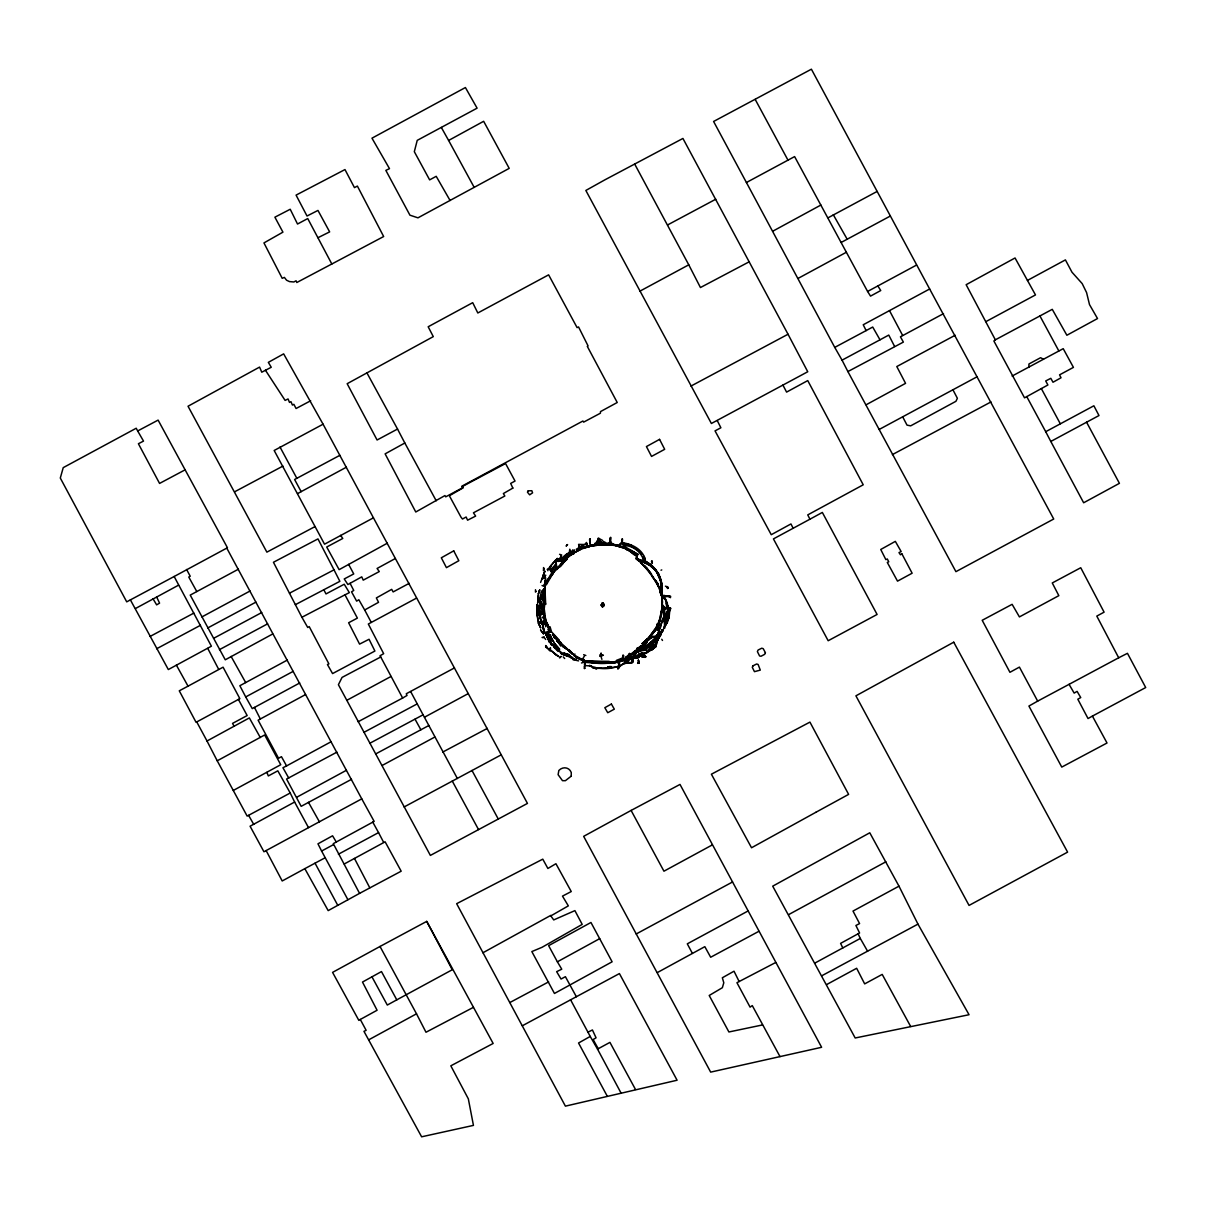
<?xml version="1.0" encoding="UTF-8"?>
<svg xmlns="http://www.w3.org/2000/svg" width="1206" height="1206" viewBox="0 0 1206 1206"><rect width="100%" height="100%" fill="white"/><g stroke="black" fill="none" stroke-linecap="round" stroke-linejoin="round"><path stroke-width="1.5" d="M544.238 603.678L544.479 600.437M538.404 593.473L537.665 603.136L538.404 595.206M666.873 620.201L668.335 610.522L666.873 603.136L665.41 599.759L661.024 595.01L665.41 599.307L668.335 610.99L666.134 623.939L663.948 627.587M655.913 627.859C662.38 615.588 664.687 600.437 659.576 587.171C665.094 603.241 662.019 623.246 650.803 636.165L657.376 626.954L653.004 632.969M537.303 604.236L536.941 613.99L538.404 623.306L540.59 627.406L538.404 623.306M543.273 626.683L539.866 617.457L540.59 611.261M664.672 626.306L666.134 618.738L665.41 616.191M544.238 588.724L543.514 597.844L545.7 579.785L544.238 585.438M544.976 594.468L544.976 585.438L546.424 583.523M664.672 626.035L665.41 621.301M543.273 626.623L539.866 617.457L539.866 598.297L541.328 591.92L543.514 589.628M544.238 613.357L543.514 610.432L545.7 621.934L550.81 632.155C545.308 623.502 541.509 612.588 543.514 602.322L542.775 608.517L544.479 613.357M569.051 649.763L577.086 658.069L585.121 661.808L589.493 662.26L584.382 660.617L589.493 661.627L585.121 661.159L584.382 667.551L585.121 662.983M540.59 612.904L539.866 617.457M550.087 650.758L545.7 646.295L550.087 650.758L550.569 647.969M661.024 591.92C663.406 579.92 655.793 567.86 645.707 561.71C657.647 567.333 664.009 581.171 661.762 594.015L663.225 596.834M655.19 630.874L658.114 626.592L660.3 617.005M660.3 615.995L661.762 609.799L661.762 587.714C660.994 574.237 652.356 561.725 638.396 559.433L652.265 566.82M544.976 581.428L545.7 577.87M663.225 605.322L663.948 607.146L662.486 609.347L662.486 605.97L661.762 613.809L657.376 630.421L658.114 627.949M536.941 604.688L536.941 613.99L538.404 620.562M630.376 658.612L631.838 657.421C641.245 655.747 650.908 652.054 656.652 643.929C656.863 638.637 662.697 635.215 661.762 629.683M569.051 553.961L569.79 549.212L571.252 552.68M609.935 541.735L609.935 538.087M661.762 630.241L657.376 640.642M560.293 558.604L561.031 555.604L560.293 558.604L555.921 559.795L552.996 563.353L555.921 559.795L560.293 558.333M660.3 628.13L662.486 619.191M542.052 607.613L542.052 604.598L541.328 607.327L543.514 608.789M658.114 626.592L659.576 621.196M544.238 588.543L542.052 595.568L542.052 599.578L543.514 601.764L544.238 600.859M544.238 568.373L543.514 570.74L543.514 567.559M544.976 582.875L544.238 585.257L555.921 569.202L553.735 570.106M660.3 592.915L661.762 588.272M555.921 563.534L555.921 560.534L556.644 568.554L566.865 559.343L566.142 557.428L567.604 553.599L571.252 552.408M542.052 612.633L541.328 614.909L543.514 611.623M586.583 546.107L587.307 543.831M609.935 540.725L609.935 543.288M659.576 621.015L658.114 626.683L659.576 623.396M542.775 595.297L543.514 593.096L544.238 594.558L544.238 591.091M644.245 644.2L646.431 642.919L646.431 641.004L650.079 637.808L658.114 635.984L657.376 635.26L662.486 620.562L664.672 618.738L663.225 617.547M669.059 612.166L669.782 609.98L667.596 605.502L669.782 610.251L669.059 618.015L664.672 626.502M669.059 616.914L666.873 623.306M540.59 582.423L544.976 571.116L542.775 576.136M542.052 579.136L544.238 572.85M542.052 610.522L542.052 613.809M662.486 622.296L663.225 618.376M580.011 547.841L578.548 547.66L579.272 545.655L580.011 547.841L578.548 547.66L579.272 544.75L579.272 547.931M584.382 664.265L585.121 662.26L594.603 662.441M565.403 559.252L563.217 561.71L567.604 555.242L566.865 557.519L566.865 556.056L561.031 560.624M644.245 644.924L646.431 643.28L647.893 638.622M546.424 584.609L552.996 573.393L550.81 576.589M574.9 653.954L574.162 655.868L577.086 657.421M623.804 659.622L618.693 661.069L619.417 667.099L618.693 668.003L618.693 665.003L617.969 668.833L619.417 665.998L619.417 661.988L618.693 661.069L616.507 661.898L617.969 662.712L616.507 661.898M635.487 653.411L634.748 655.235L638.396 648.934L637.673 650.667C646.491 648.572 653.426 642.15 658.838 635.155M660.782 594.437L661.762 592.01M658.838 633.06L658.838 635.803L653.004 636.436L647.893 640.733M552.273 574.493L557.383 567.559L555.197 570.468M542.775 606.784L543.514 605.05M548.624 632.065L547.162 631.884L549.348 632.698L544.238 632.969L542.775 625.582L544.976 623.035M601.9 659.335L600.452 654.783L601.176 653.049L599.714 656.335M617.969 668.833L619.417 667.099M625.989 658.069L625.989 658.34C610.1 665.154 590.925 665.109 575.624 656.788C590.654 665.305 610.357 665.576 625.989 658.34L625.989 656.788L628.175 656.154L629.638 653.32C622.477 664.657 604.764 662.154 593.141 662.441L595.342 661.808L585.121 661.069L573.438 654.692L575.624 656.154M661.024 634.522L656.652 641.004M562.493 561.076L561.755 562.071L563.217 561.619L561.755 562.72L562.493 560.157L560.293 561.257L555.921 561.076L560.293 561.257L562.493 560.157M549.348 649.672L550.087 648.029M658.838 637.446C656.335 645.285 649.913 651.707 642.044 654.134M662.486 629.773L656.652 637.808M552.273 570.559L554.459 566.91L551.534 569.925L550.087 569.564L552.273 568.554L556.403 563.413M641.321 650.486L642.044 649.944L638.396 651.496L638.396 650.215L641.321 650.486L642.044 648.934M660.3 627.497L658.114 633.331L658.838 635.803L656.652 635.532L657.376 634.431M636.949 652.31L637.673 650.863L639.135 653.954L642.783 652.597L642.044 653.682M663.948 609.256L664.672 607.794L670.521 608.156L670.521 608.97L665.41 608.879L663.948 607.884L663.948 609.256L663.948 607.146L670.521 608.97M663.948 617.005L663.948 607.146L664.672 609.889L665.41 608.879L663.948 607.884L666.134 618.738L664.672 620.743L663.225 620.201L664.672 622.025M655.19 643.19L657.376 638.879M543.514 576.408L544.238 575.036M549.348 578.322L547.162 581.699M566.142 557.971L566.865 556.599M638.396 651.496L639.135 650.124M598.251 539.73L596.066 542.821L598.99 538.449L602.638 540.454M645.707 647.577L646.431 650.124L637.673 651.044L643.507 645.014M652.265 645.466L653.727 644.29L653.727 645.753L652.265 645.662L653.004 646.115L653.004 644.2M642.044 647.577L644.245 644.17M667.596 621.934L657.376 639.632L646.431 649.024M545.7 585.076L547.162 582.604M584.382 656.064L582.92 658.521L585.121 661.069L609.211 661.355M600.452 541.826L598.99 543.559L602.638 544.102L603.362 542.911L607.01 543.469L609.935 542.278M619.417 661.988L626.728 658.702L631.1 658.521L636.21 653.501L635.487 652.039M650.079 637.808L650.803 635.532L658.114 626.864M655.19 629.14L648.617 637.808L642.044 643.642L648.617 637.808L656.652 626.683L657.376 623.668L657.376 625.582M545.7 575.187L543.514 578.594L545.459 575.548M549.348 576.679L552.273 572.111L553.735 571.84L552.273 573.483L550.087 570.016M556.644 569.654L566.865 559.343L564.679 561.076M542.052 611.532L541.328 612.633L542.775 613.176L542.052 606.241M560.293 652.597L563.956 655.235L564.679 654.134M609.211 667.642L596.789 668.471L593.141 667.913L589.493 665.365C599.397 670.491 615.166 669.496 624.527 663.089L632.562 662.531L632.562 660.436L632.562 662.531L625.989 662.893L625.266 658.883L636.949 651.858M661.762 632.426L663.225 630.241M655.19 644.743L655.913 646.657L652.265 649.491L650.803 650.034L650.803 649.22M555.197 565.086L550.81 570.935L550.81 569.111M596.789 543.197L596.066 544.192L594.603 543.378M641.321 646.657L644.245 644.652L644.969 642.089M644.245 643.1L650.803 635.532M664.31 626.442L666.134 623.939M647.155 638.999L642.783 644.924L628.175 656.154M625.266 660.436L631.1 658.521L625.989 662.893L623.804 660.617M667.596 611.894L668.335 610.522M631.838 661.25L631.838 658.612L633.286 656.788L631.838 657.421M657.376 635.26L656.652 634.793L656.652 635.803M658.114 635.984L657.376 635.532L649.356 643.642L641.321 648.21M560.293 566.73L563.217 563.172L556.644 569.006M648.617 639.723L650.803 637.085M555.197 560.805L557.383 558.333M554.459 566.458L556.403 564.272M536.218 591.272L535.479 592.101L535.479 589.719M582.197 547.027L582.92 546.197L585.845 547.117L579.272 549.122L582.92 547.66L582.197 546.016L580.734 546.378L582.197 546.755M585.121 544.102L586.583 542.459L586.583 544.192M545.7 622.115L542.775 622.296L544.976 621.663L544.976 618.105M666.873 586.99L667.596 588.453L668.335 587.624L665.41 586.161M609.211 667.461L611.397 667.461L607.749 667.008L611.397 666.647L607.749 667.008L607.749 667.913M628.914 659.154L625.989 662.893L625.989 660.526M665.41 619.567L666.134 618.738L663.948 618.467L664.672 619.371M642.044 656.878L641.321 655.687L644.969 655.868L645.707 656.969L642.044 656.878L644.969 655.868L645.707 656.697L644.245 656.969M638.396 662.441L637.673 663.27L639.135 663.27L638.396 660.164L639.135 663.27M549.348 568.735L551.534 566.368M652.265 645.843L647.893 650.215M582.92 546.197L581.473 548.489L582.92 546.197L583.659 547.207M602.638 606.693L604.1 605.141L602.638 603.317L601.176 604.96L602.638 606.874L601.9 606.603L601.9 603.136L603.362 603.317L604.1 605.05L602.638 606.874M561.031 656.335L559.569 657.888L561.031 656.697M644.969 644.11L647.155 641.999M649.356 643.642L650.803 642.089M656.652 643.929L650.079 650.667L644.969 653.592M560.293 559.705L566.142 554.594L574.659 549.906M570.513 554.594L574.162 551.866L567.604 554.232L569.79 555.604L569.051 552.951L572.714 553.132L571.976 552.318M590.231 544.102L590.231 538.901M581.473 548.308L582.92 547.569M541.328 591.92L543.514 589.719M581.473 662.983L585.845 661.627M665.41 595.749L663.948 595.658L670.521 596.744L666.873 595.749L663.948 596.473M631.838 658.612L634.024 655.597L633.286 656.154M571.976 551.308L566.142 555.333M655.19 639.09L658.114 636.346M558.589 561.137L566.142 554.504L571.252 551.866M636.949 648.934L640.597 646.115M651.542 641.909L653.727 639.904M556.644 565.177L552.273 569.006L555.197 566.73M577.086 549.574L581.473 547.479M558.107 567.001L560.293 565.086M610.658 662.441L617.969 661.069L622.341 658.883L623.804 655.958L623.08 654.964L622.341 658.069L616.507 660.345M651.542 650.124L654.466 647.2M638.396 661.717L637.673 663.36L639.135 662.35L638.396 660.436M642.783 646.657L635.969 652.099M563.217 557.79L565.403 555.966M560.293 560.247L563.217 558.242L560.293 560.534M995.342 339.821L966.142 284.706L1015.045 257.978L1027.452 280.425L1065.411 259.893L1071.983 272.209L1082.189 283.606L1086.576 292.561L1089.5 304.59L1097.52 318.55L1066.873 335.253L1052.265 309.339L995.342 339.821L993.88 340.996L1024.527 397.844L1047.893 384.985L1045.708 380.96L1050.803 378.322L1053.004 382.242L1061.024 377.779L1059.561 374.855L1073.43 367.378L1063.225 348.67L1012.12 376.046M641.321 645.934L638.396 648.3L637.673 650.667L632.562 653.773M637.673 656.969L634.024 657.511L637.673 656.969L647.155 652.039M564.679 560.443L561.755 562.071M633.286 654.873L636.21 653.501L634.748 652.401L635.487 653.139M547.162 569.473L548.624 568.373M651.542 561.981L652.265 561.438L652.265 562.72M588.769 661.627L590.231 661.717M584.382 668.561L585.121 668.003L584.382 668.471M634.024 651.949L635.487 650.863M628.914 662.169L623.804 663.451L619.417 666.737L609.935 667.642L609.935 666.36L609.211 667.732M632.562 658.973L642.044 654.421L637.673 658.25L635.487 657.783L636.949 658.25L642.044 654.421L640.597 654.511M369.066 1039.632L416.507 1013.809L380.011 946.469L426.728 921.384L493.148 1043.461L450.818 1065.818L468.335 1098.847L473.445 1125.394L421.618 1136.806L363.956 1031.326L366.142 1030.331L360.293 1019.462L377.086 1010.251L362.493 982.061L381.473 971.569L396.789 999.849L452.265 969.745L426.728 921.384M632.562 653.23L636.21 650.577M661.762 631.597L663.225 630.602M651.542 649.763L655.913 646.657L654.466 646.115M569.051 555.333L580.011 549.846M916.5 265.094L867.596 291.46L794.603 156.599L746.424 182.513L713.59 121.474L811.397 69.194L929.645 288.988L863.225 324.761L866.134 330.595L834.748 347.388L746.424 182.513M576.362 551.217L571.976 554.051L574.9 552.227M943.514 313.635L900.445 336.806L903.369 342.097L847.893 371.569L955.921 571.659L1053.727 519.017L929.645 288.988M622.341 538.901L622.341 541.464L620.879 543.107L622.341 543.378L624.527 546.484L638.396 554.594L631.341 551.157M651.542 561.529L652.265 561.076L652.265 563.443L651.542 561.076M553.735 637.085L554.459 636.617L553.735 637.085L555.921 638.999M601.176 656.245L603.362 655.144L600.452 654.783M664.672 620.653L665.41 620.201L663.225 620.201M598.99 662.712L596.066 662.893L613.583 663.179L617.969 661.808M639.135 649.944L640.597 649.024M623.804 663.451L622.341 664.355L627.452 662.803L624.527 663.089M360.293 1019.462L358.845 1020.382L332.57 972.383L380.011 946.469M712.128 845.014L663.948 871.199L631.1 810.432L583.659 836.346L710.666 1072.119L821.618 1047.29L680.003 784.428L631.1 810.432M599.714 938.63L557.383 961.8L548.624 945.655L590.955 922.484L612.12 961.8L554.459 993.458L531.831 951.579L542.052 947.298L582.197 924.399L574.9 910.62L553.735 919.922L550.81 915.912L568.327 905.872L562.493 896.118L571.252 891.551L555.921 863.722L547.886 868.471L542.775 859.154L456.652 903.686L565.403 1106.143L677.094 1080.229L619.417 973.574L522.349 1025.763M130.369 599.849L168.327 669.556L211.397 646.205L174.161 576.498L227.452 547.75L158.107 420.11L137.665 430.964L136.218 428.236L63.225 467.642L60.3 478.043L126.72 601.854L174.161 576.498M373.438 517.826L323.072 424.21L274.169 450.486L324.535 544.192L373.438 517.826L527.459 803.407L430.376 855.416L338.404 684.707L342.052 677.41L380.734 656.969L402.638 698.033L407.01 695.47L406.286 693.736L454.466 667.913M361.755 798.854L374.161 821.392L333.293 843.642L359.569 893.375L328.183 910.62L304.832 868.652L282.204 880.968L266.134 850.577L361.755 798.854L226.728 548.021M828.175 217.743L877.094 191.453M339.866 455.325L294.611 479.506L301.168 491.641L297.52 493.646M305.555 694.566L258.114 720.193L278.541 758.242L281.465 756.69L286.576 765.916L331.107 741.735M266.873 772.383L268.335 775.94L277.817 770.83L290.224 793.005L247.155 816.1L217.231 760.805L264.672 734.982L280.742 764.725L233.286 790.458M272.707 633.979L225.266 659.803L190.231 595.101L238.396 569.202M397.528 429.05L404.824 443.009L385.121 453.863L415.769 511.992L444.969 495.56L445.707 496.842L462.486 487.812L461.762 486.259L582.92 421.015L583.659 422.115L600.452 413.176L600.452 411.623L617.231 402.502L587.307 346.378L588.031 345.836L578.548 326.947L577.086 327.595L548.624 274.847L477.817 312.987L472.707 302.676L428.175 326.766L433.286 336.625L347.162 383.704L377.086 439.994L397.528 429.05L366.865 372.76M636.21 933.972L732.555 881.963M380.734 656.969L380.011 655.778L383.659 653.682L368.327 624.03L416.507 598.116M482.928 952.77L550.81 915.369M571.976 553.871L573.438 553.041M543.514 608.156L542.775 609.06M1037.673 701.123L1028.914 706.053L1061.762 767.091L1107.018 743.002L1092.41 716.093L1088.038 718.55L1077.817 699.209L1080.742 697.565L1077.094 691.37L1074.169 693.103L1069.059 684.345L1037.673 701.123L1019.417 667.099L1009.935 672.3L982.197 620.291L1012.12 604.327L1019.417 616.914L1058.838 595.658L1052.265 582.965L1080.742 567.74L1104.093 612.166L1096.797 616.1L1118.686 657.783L1069.059 684.345M570.513 999.668L590.231 1036.436L578.548 1043.009L607.01 1095.741M815.045 962.991L842.783 947.931L840.597 943.378L859.577 932.977L855.913 925.484L859.577 923.57L853.004 911.073L898.983 886.169L869.782 832.788L772.714 886.169L855.19 1037.989L969.051 1014.728L917.962 924.128L898.983 886.169M135.479 608.517L178.548 585.166M387.307 543.197L339.127 569.654L326.72 547.027L342.775 538.449L340.589 535.343M348.624 564.363L353.735 573.935L344.238 578.955L347.886 584.518L361.755 576.86L363.217 580.146L379.272 571.569L377.086 568.463L395.342 558.514M772.714 231.235L820.879 205.05M690.963 386.071L788.031 334.243L682.928 138.449L604.824 179.875L585.845 190.458L711.389 423.487L807.749 371.75L788.031 334.243M371.252 622.386L364.679 609.98L378.548 602.322L376.362 597.935L391.694 589.357L393.141 591.92L409.211 583.342M1050.803 441.456L1045.708 431.703L1093.872 405.789L1098.983 415.542L1050.803 441.456L1083.651 502.766L1119.424 483.335L1086.576 422.206M323.072 424.21L283.651 353.871L268.335 362.358L271.244 367.272L261.762 372.202L259.576 367.091L188.03 406.241L266.873 552.137L315.037 526.585M351.534 779.317L301.168 806.332L286.576 779.046L336.941 752.137M404.1 806.965L501.168 754.866M344.238 863.993L385.121 841.818L401.176 871.199L359.569 893.375M396.789 999.849L387.307 1005.05L371.976 976.86M474.169 187.352L448.617 140.454L483.651 121.293L509.203 168.373L417.969 217.834L409.934 215.181L385.845 170.378L389.493 168.644L371.976 138.177L465.41 87.541L477.094 108.163L417.231 140.363L414.321 151.685L429.638 179.875L436.21 176.317L450.079 200.498M634.748 164.182L688.762 264.823L639.858 291.189M841.321 242.376L890.224 216.1M188.03 686.169L223.08 667.189L239.858 698.666L196.065 722.304L179.272 690.812L188.03 686.169L176.362 665.094M217.231 760.805L207.01 740.997L249.356 717.917L260.3 737.529M266.134 850.577L263.948 851.768L250.079 826.216L294.611 802.035L290.224 793.005M657.376 972.564L704.832 946.665L710.666 957.247L758.845 931.333M590.231 1036.436L597.528 1049.114L609.935 1042.376L635.487 1089.455M866.134 404.779L905.555 383.342L896.797 366.549L955.182 335.253M879.28 429.411L977.086 376.769M369.79 743.288L423.08 714.811L457.375 778.503M809.935 519.198L822.341 512.444L877.094 614.457L828.175 640.733L773.438 538.901L809.935 519.198L807.749 514.902L863.225 484.797L807.749 380.599L786.583 392.101L782.92 385.076M798.251 278.315L846.431 252.22M866.134 330.595L872.707 327.037L880.003 339.821L888.762 335.072L894.611 346.484M299.721 682.973L252.265 708.615L245.707 696.932L239.858 685.717L287.314 660.074M985.845 321.655L1035.487 294.927L1027.452 280.425M296.797 797.211L346.424 770.287M788.769 914.54L885.852 861.808M775.624 962.539L736.941 982.694L750.087 1007.146L752.273 1005.593L780.011 1056.607M842.783 947.931L860.3 938.449L858.114 933.791M826.728 984.518L856.652 968.282L864.672 983.885L882.204 974.403L910.666 1026.487M301.168 491.641L346.424 467.189M347.162 700.128L390.955 676.491M424.527 717.193L468.335 693.556M382.196 765.448L434.748 737.077M347.886 899.676L321.61 851.044L333.293 844.743M747.886 911.073L687.299 943.831L692.41 953.403M201.899 616.914L250.079 591M245.707 696.932L293.148 671.38M338.404 854.225L378.548 832.607L372.714 822.025M821.618 975.85L917.962 924.128M310.666 400.769L296.073 408.517L293.872 404.327L292.41 405.05L290.963 401.673L289.5 402.412L288.038 398.945L285.113 400.407L265.41 370.197M156.644 648.753L200.452 625.311M207.749 627.949L255.913 602.141M213.583 638.351L261.762 612.527M219.417 649.672L267.596 623.849M834.748 347.388L842.044 360.157L880.003 339.821M304.832 868.652L325.258 857.692M667.596 224.949L715.776 199.216M150.087 636.436L193.88 613.085M358.107 721.746L402.638 698.033M363.956 732.328L417.231 703.867M990.955 401.945L892.41 454.602M375.624 753.961L428.914 725.484M509.927 1002.503L548.624 981.88M185.121 469.827L159.569 483.425L138.404 443.733L143.514 441.095L137.665 430.964M234.748 491.731L282.928 466.089M442.783 752.047L487.299 728.409M331.831 263.993L296.797 282.521L296.073 280.787L293.872 281.963L289.5 281.601L286.576 280.229L284.39 277.41L282.204 278.315L263.948 242.919L282.928 232.155L274.893 217.186L290.224 209.256L297.52 224.03L307.741 218.557L331.831 263.993L383.659 236.527L357.383 186.071L354.458 187.623L344.976 169.564L296.073 195.116L307.017 216.01L317.962 210.432L329.645 231.884L317.962 237.718M289.5 593.186L334.017 569.835L317.962 538.901L273.445 562.267L301.907 617.276L307.741 627.497L309.203 626.592L328.906 663.903L327.459 664.536L332.57 673.581L374.9 651.044L369.066 639.27L359.569 644.11L348.624 622.748L357.383 618.105L344.976 594.829L301.907 617.276M295.334 604.688L339.866 581.337L334.017 569.835M636.21 657.24L647.155 652.597M1092.41 716.093L1145.7 687.541L1127.459 653.32L1118.686 657.783M344.976 594.829L349.348 592.643L344.238 584.247L325.997 593.925L323.796 589.719M578.548 547.931L581.473 547.75M574.162 553.599L570.513 555.137L560.293 564.453C577.749 543.8 610.311 538.102 633.286 552.861L626.728 549.212M550.087 569.564L552.273 568.554L551.534 569.925L550.81 569.202M636.21 555.333L636.21 553.509M545.7 619.01L545.7 621.105L542.052 622.567L543.514 625.944M286.576 765.916L282.928 767.74L288.762 778.051M661.024 613.718L661.762 608.698M651.542 637.718L653.727 636.617M628.914 655.054L631.1 653.954M638.396 655.054L639.858 654.33M641.321 653.682L642.783 652.959M473.445 1007.327L425.989 1032.246L416.507 1013.809M588.031 1032.155L592.417 1029.954L596.066 1037.808L593.141 1039.542L598.251 1048.753M636.949 655.808L639.858 654.421M749.348 261.717L700.445 287.541L688.762 264.823M589.493 546.755L585.121 547.75M572.714 551.579L574.162 550.946M639.135 647.667L643.507 645.662L640.597 646.567M636.21 651.044L639.858 649.31M579.528 548.217L582.92 546.936M586.583 546.846L590.955 545.745M605.548 543.831L605.548 542.549L603.362 541.464M661.024 570.197L661.762 569.925M542.775 637.537L544.238 636.798M669.782 596.653L670.521 597.663L669.059 596.382L669.782 596.94M662.486 621.105L663.948 620.562M660.3 627.859L660.3 626.954M652.265 645.662L653.727 645.753M596.066 668.742L596.789 668.471L593.88 668.094L596.066 668.652M630.376 662.893L632.562 662.079L633.286 656.516M576.362 549.122L584.88 546.378M620.155 544.931L620.155 543.831L623.08 542.821C633.602 544.343 645.059 550.976 645.707 562.81L644.245 556.418M615.769 545.745L618.693 544.78M628.914 657.33L628.914 658.25L628.175 657.149L631.1 656.607M585.121 547.298L599.714 544.012M569.051 554.323L572.714 553.132L571.252 552.318M580.011 548.217L582.92 547.298M583.659 661.808L585.121 661.355M636.949 650.034L638.396 649.582M585.845 544.554L578.548 544.373M633.286 551.866L631.1 551.398M668.335 611.171L669.782 610.794M647.893 646.929L650.079 646.386L649.356 646.115M620.879 661.159L623.804 660.436M588.031 546.107L590.955 545.474M596.789 545.383L592.417 546.197M762.494 1024.949L728.906 1031.974L709.203 995.478L722.349 987.714L723.796 982.784L722.349 977.765L734.017 971.207L739.127 981.518M622.341 659.893L624.527 659.426M618.693 661.069L620.879 660.617M542.052 612.814L544.238 612.527M663.948 607.613L670.521 608.156M615.045 662.531L616.507 662.26L614.321 662.079L617.231 661.717M593.141 667.913L595.342 667.551M591.679 545.383L603.362 544.102L615.769 544.931M558.107 561.438L561.755 560.896L561.755 562.72M555.921 563.443L556.644 561.167M667.596 588.453L668.335 588.076L666.873 586.433M544.238 617.834L542.052 617.276L544.238 618.286L544.976 621.105M666.134 618.738L664.672 618.376M650.079 646.386L648.617 646.476M593.88 661.717L594.603 662.803L592.417 661.446M637.673 662.531L639.135 662.35M607.749 663.089L614.321 662.35M609.211 662.893L612.12 662.652M613.583 662.531L617.231 662.26M598.99 544.102L600.452 544.012M593.88 544.75L598.251 544.464M590.955 545.112L593.88 544.931M567.604 555.046L569.051 554.956M587.307 661.988L589.493 661.627L584.382 660.617M599.714 668.094L601.176 668.003M590.955 545.022L598.251 544.645M622.341 539.172L622.341 540.092M613.583 544.645L603.362 544.283L603.362 542.911L598.251 540.363L598.251 544.192L612.859 544.192L610.658 542.187L610.658 537.258L609.935 543.378M598.251 544.931L609.211 544.931M624.527 546.484L621.618 546.197M629.638 550.403L634.024 552.499M628.175 549.936L633.286 552.137L636.21 554.866L636.949 559.071C645.843 567.212 653.607 576.92 658.838 587.624M670.521 596.201L663.948 596.834L663.948 595.478L670.521 596.744M603.362 603.497L601.9 603.497L603.362 603.226L604.1 605.879M543.514 609.347L541.328 608.246L542.775 608.156M544.976 621.392L543.514 621.105L544.976 620.834L544.238 621.392L544.238 610.613M550.087 634.974L550.81 635.065M641.321 656.064L643.507 656.064L643.507 656.878L637.673 655.325L645.707 656.697L644.969 655.868L644.969 657.421M623.804 545.655C633.542 545.187 642.692 553.222 644.245 562.72M585.121 662.35L601.9 663.27L616.507 662.26L584.382 661.25M595.749 662.019L585.121 661.627L595.704 661.943M545.7 622.567L543.514 622.477L543.514 624.859L542.052 622.567L544.976 622.115L543.514 621.844M602.638 661.988L609.211 662.26M590.955 666.089L585.121 665.546M620.155 543.831L625.266 544.102L623.08 542.821M663.225 608.065L666.134 608.246M669.059 608.427L670.521 608.517M542.052 637.446L543.514 637.537M637.673 656.697L639.135 656.788M624.527 544.931L628.175 545.202M604.824 662.079L609.935 662.531M568.93 654.451L561.031 653.682L568.041 654.421M604.824 543.378L606.286 543.559M612.12 544.554L615.045 544.931M538.404 621.934L540.59 622.929L538.404 621.934L539.127 622.567M661.762 639.27L662.486 640.461M638.396 655.416L640.597 655.958L638.396 655.778M572.714 659.516L578.548 660.888M618.693 546.665L623.08 547.75M625.989 544.012L631.1 545.022M614.321 545.022L620.155 546.016M636.949 648.119L638.396 648.391M643.507 656.878L641.321 655.687M541.328 607.432L543.514 607.884L542.775 607.613M582.92 661.717L585.121 662.169M617.231 545.745L620.155 546.378M640.597 560.805L648.617 564.001L641.321 560.549M569.051 655.054L563.956 653.863L569.051 655.054L574.162 659.712L570.513 656.607M659.576 577.87L661.762 583.794L660.3 578.594M576.362 659.516L566.142 655.687L560.293 652.039M544.238 622.477L542.775 622.025L544.976 621.663L547.162 623.216L548.624 627.045L546.424 622.748L547.886 625.492M610.658 541.826L611.397 543.469L617.969 545.655M559.569 554.323L561.755 555.046M570.513 657.602L572.956 658.461M625.989 549.212L628.914 550.675L623.804 547.569L628.175 550.222M558.845 640.823L556.644 639.994L561.031 646.024L558.107 642.089L560.293 644.2M583.659 654.692L585.845 655.506M571.976 657.059L566.142 654.873L563.956 652.732M542.052 585.528L544.976 586.719M644.969 561.257C652.416 564.167 656.999 571.147 660.3 578.051L659.576 577.493M541.328 599.307L541.328 595.568L540.59 598.568L543.514 600.302M636.21 558.242L639.858 559.976M630.376 545.655L638.396 550.403L642.044 554.504M629.638 550.584L636.21 554.323M630.376 551.866L634.748 555.046L631.1 551.866M646.431 563.262L649.356 564.725M647.893 564.182L650.079 565.267M636.21 558.8L636.949 559.162L636.21 556.976M639.135 561.167L636.21 559.071M598.99 540.725L602.638 543.469M643.507 648.662L646.431 650.124M576.362 656.788L580.011 658.702M563.956 654.421L567.604 656.335M1043.507 359.252L1040.597 357.7L1028.914 364.001L1028.914 367.378M631.1 550.494L634.024 552.137M556.644 655.325L558.845 656.607L550.087 649.763L556.644 655.325L555.197 654.134M634.748 553.599L636.949 556.237L636.949 554.956L634.748 553.599L636.949 554.956L636.949 559.071M564.679 647.667L562.493 646.295L566.865 649.401L563.956 646.476M651.3 566.79L653.727 568.373M555.921 638.441L572.714 653.773M641.321 563.172L644.245 566.096M549.348 640.793L544.976 632.065L550.81 643.28L559.569 651.24M556.644 639.542L564.679 647.486L556.644 640.823L561.031 644.215M558.845 639.994L559.569 641.366L552.996 634.431M653.727 567.92L647.155 562.81L656.652 571.478L660.3 577.87L661.024 586.809M570.513 651.949L567.604 649.672L571.976 654.225M556.644 649.13L559.087 651.074M562.493 653.682L551.172 643.235M651.542 566.187L658.114 572.94L658.838 575.579M640.597 562.358L647.155 568.554L653.727 577.87M555.921 567.74L556.644 568.554M558.107 641.095L561.755 644.562M564.318 652.732L566.865 655.144M652.265 566.187L654.466 568.373M650.803 565.448L652.265 566.91M552.996 635.26L554.459 636.708L552.996 634.974M553.735 646.929L558.107 651.496M662.486 595.93L663.948 597.483M550.81 643.28L555.197 647.939M558.845 639.723L551.534 631.793L550.087 626.864L550.087 629.502L545.7 620.291L544.238 608.789L544.976 602.141L545.7 604.417L544.976 589.176M655.19 645.104L655.913 645.934M651.542 648.662L652.265 649.491L653.004 648.391M548.624 630.331L550.087 631.974L548.624 628.04M563.217 656.878L564.679 658.521M557.383 961.8L561.755 969.202L556.644 971.659L561.031 979.046L565.403 976.679L576.362 996.744M658.114 573.574L654.466 568.735M544.976 632.336L549.348 639.904M547.162 637.265L549.197 639.813M655.19 580.418L658.114 585.528M652.265 576.679L655.913 581.518M661.762 594.015C666.074 598.734 668.938 604.568 667.596 611.171M560.293 641.818L561.031 642.828M553.735 636.798L554.459 637.808M547.886 626.502L545.7 623.396L545.7 626.773M658.114 584.247L655.19 580.056L658.114 583.885L658.838 587.352M544.238 637.627L545.7 639.451M658.114 575.156L660.3 579.965L655.19 568.735M540.59 618.196L544.238 630.06M478.541 829.592L452.265 781.051M877.817 285.897L880.742 290.54L870.521 296.118L867.596 291.46M551.534 570.935L552.273 573.393M547.886 629.321L549.348 631.688M547.886 638.17L545.338 632.879M1060.3 423.758L1041.321 388.543M336.218 841.909L332.57 835.803L317.962 843.823L321.61 851.044M152.996 598.764L156.644 604.869L159.569 603.136L156.644 596.94M860.3 938.449L867.596 951.217M666.134 603.497L666.873 607.523M542.052 608.156L542.775 609.437M364.679 609.98L358.845 599.759L356.644 601.131L351.534 591.829L353.735 590.458L350.087 583.342M833.286 214.728L847.155 239.18M441.321 127.414L448.617 140.454M248.617 815.362L253.727 824.391M1045.708 431.703L1026.728 396.563M308.48 802.322L319.424 821.844M231.1 656.426L245.707 682.611M196.789 591.543L188.769 577.041L190.231 576.227L186.583 569.473M415.045 719.198L420.879 729.781M755.182 99.389L788.031 160.247M404.824 443.009L436.21 500.761M294.611 802.035L308.48 827.587M238.396 699.39L247.155 715.55L232.562 723.389L234.024 726.223M1039.858 315.821L1058.838 350.946M471.983 770.468L498.259 819.01M280.003 447.019L296.797 478.224M315.037 863.179L337.665 905.148M196.789 722.017L207.01 740.997M597.528 1049.114L620.879 1092.742M544.238 591.829L543.514 590.458L543.514 593.186M410.658 691.551L423.08 714.811M889.5 310.62L902.631 335.434M378.548 832.607L383.659 842.376M952.996 389.9L957.383 398.297L955.921 401.312L910.666 425.854L907.018 425.13L902.631 416.733M354.458 858.431L369.79 887.812M207.749 648.391L218.693 669.375M548.624 634.522L547.162 631.688L551.534 641.095L548.624 634.522L550.087 637.446M842.044 360.157L847.893 371.569M793.141 528.228L790.955 523.947L771.252 534.71L715.037 430.874L720.887 427.768L717.238 420.562M667.596 605.698L669.782 610.251M542.775 627.768L544.238 630.632M254.466 707.425L260.3 718.927M657.376 583.523L661.024 593.367M590.231 541.464L590.231 538.811L590.231 544.841M550.087 642.195L551.534 645.104M545.7 633.708L547.162 636.708M662.486 599.442L661.024 592.101L662.486 602.322M546.424 633.798L547.162 635.441M539.127 624.301L540.59 627.949M657.376 573.302L656.652 571.388L658.838 574.116L661.024 581.428M549.348 642.466L546.424 635.155L551.534 644.833L550.81 642.466M599.714 541.283L598.99 538.449L600.452 542.368M642.783 556.87L644.245 561.438M598.99 542.64L598.251 538.087L598.251 543.107M543.514 593.096L544.238 603.528M610.658 542.187L611.397 544.75L611.397 543.378M661.024 591L661.762 593.654M659.576 589.267L660.3 591.92M589.493 539.64L590.231 543.107M542.775 625.582L544.238 632.969M644.969 560.338L645.451 562.9M542.052 621.105L542.775 625.763M663.948 611.532L664.672 628.326M539.866 598.297L540.59 603.965M667.596 586.9L667.596 587.804M666.873 611.352L665.41 621.392M660.3 590.186L660.3 593.096M639.135 649.024L639.135 651.134M634.748 653.954L634.748 656.245L633.286 658.431L632.562 657.888L632.562 659.154M625.266 661.25L625.266 662.169M622.341 538.72L622.341 543.378M616.507 544.841L616.507 546.288M601.176 604.688L601.176 605.593M572.714 549.846L572.714 552.047M547.886 569.564L547.886 570.74M541.328 601.493L541.328 609.256M538.404 605.186L538.404 615.542M537.665 610.613L537.665 611.442M539.127 591.091L538.404 594.015L539.866 589.719L539.127 591.091M765.403 652.687L764.679 654.33L761.031 656.245L759.569 655.958L757.383 651.587L758.107 650.034L761.755 648.21L763.217 648.662L765.403 652.687M752.996 665.818L752.273 667.28L754.459 671.652L760.293 670.114L758.107 664.446L756.644 663.993L752.996 665.818M548.624 578.232L545.7 582.965L548.624 578.232M528.183 490.827L527.459 492.184L529.645 494.837L532.57 492.832L531.831 490.721L528.183 490.827M571.252 776.136L565.403 780.689L562.493 780.689L558.107 774.674L558.845 770.468C562.825 766.247 569.262 767.152 571.252 772.473L571.252 776.136M550.81 565.644L549.348 567.559L552.996 563.262L550.81 565.644M566.865 545.202L566.142 546.107L567.604 544.554L566.865 545.202M815.769 812.347L751.534 847.758L711.389 774.207L809.935 722.108L848.617 794.377L815.769 812.347M901.907 553.871L900.445 554.775L898.983 552.589L901.168 551.579L895.334 541.373L880.742 549.484L885.852 559.614L887.299 558.981L888.762 561.8L887.299 562.448L897.52 581.141L912.128 573.212L901.907 553.871M512.851 488.083L503.369 493.555L504.832 496.013L473.445 512.806L475.631 516.093L467.596 520.193L466.134 517.012L462.486 519.017L461.024 517.193L449.356 495.741L463.225 487.812L462.486 486.44L505.555 463.541L515.037 481.058L510.666 483.425L512.851 488.083M453.727 550.856L441.321 557.79L446.431 567.649L458.838 560.715L453.727 550.856M611.397 704.048L604.824 707.696L607.749 712.716L614.321 709.158L611.397 704.048M659.576 439.361L646.431 446.567L651.542 456.426L664.672 449.31L659.576 439.361M953.735 642.195L855.913 695.832L969.051 905.42L1067.596 852.129L953.735 642.195M547.162 647.577L545.7 647.29L545.7 645.557L547.162 647.577M640.597 561.257L637.673 558.604L640.597 561.257M543.514 633.798L540.59 630.06L543.514 633.798M647.155 568.463L644.245 565.539L651.542 574.312L647.155 568.554M550.087 635.155L549.348 634.431L554.459 643.461L559.569 649.22L554.459 643.461L550.087 635.155"/></g></svg>
